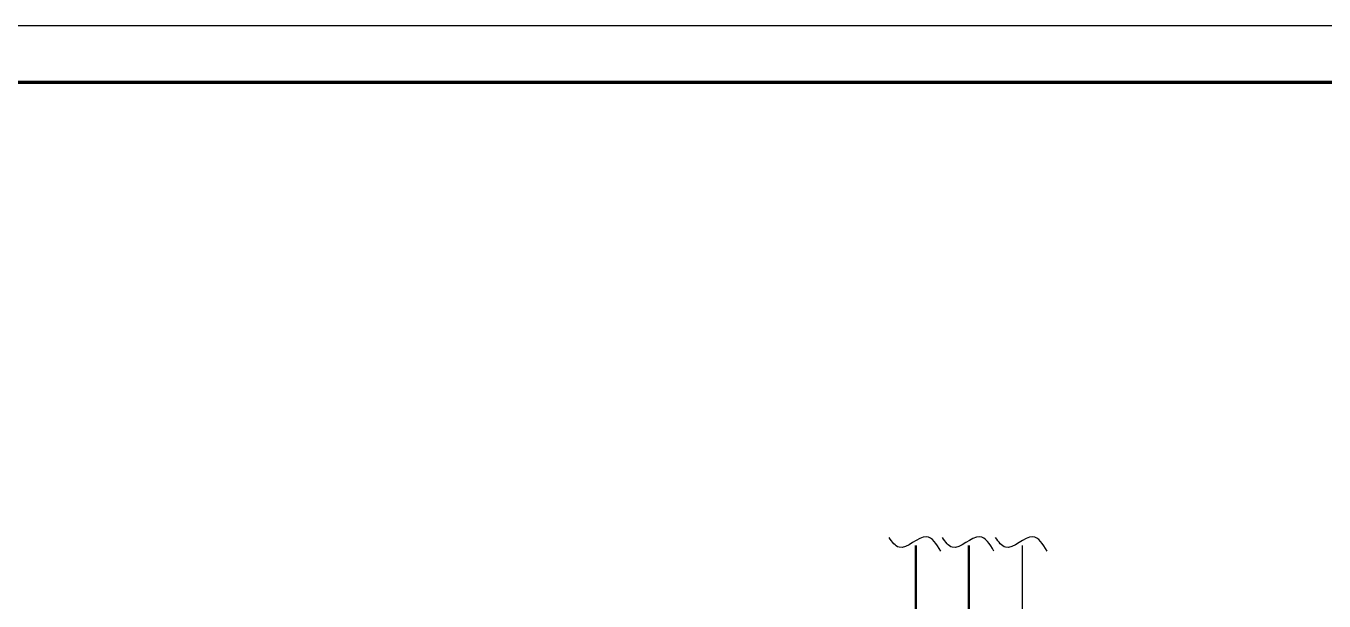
# Model space of a CAD drawing. Header units: millimetres. Extents: x -782 to 10910, y 3841 to 9763.
# Drawn here: x 2377.9 to 2492.6, y 8567.5 to 8618.4 of the extents above; entities that cross this region are included whole.
import ezdxf

# ---------------------------------------------------------------- set-up
doc = ezdxf.new("R2010")
doc.units = ezdxf.units.MM

msp = doc.modelspace()

# ---------------------------------------------------------------- linework, layer by layer
msp.add_line((2822.712585, 8618.422879), (1982.712585, 8618.422879))
at = {"lineweight": 70}
msp.add_line((2817.712585, 8613.422879), (2002.712585, 8613.422879), dxfattribs=at)
at = {"color": 5, "lineweight": 50}
msp.add_line((2456.515361, 8527.99544), (2456.515361, 8572.438661), dxfattribs=at)
at = {"color": 3, "lineweight": 50}
msp.add_line((2461.218484, 8572.438661), (2461.218484, 8463.752434), dxfattribs=at)
at = {"color": 1, "lineweight": 30}
msp.add_line((2465.921606, 8572.438661), (2465.921606, 8422.801829), dxfattribs=at)
at = {"lineweight": 25}
for points in [[(2458.732617, 8571.963751), (2457.464613, 8573.231755), (2455.038987, 8572.290054), (2454.169507, 8573.159534)], [(2463.43574, 8571.963751), (2462.167736, 8573.231755), (2459.74211, 8572.290054), (2458.872629, 8573.159534)], [(2468.138862, 8571.963751), (2466.870858, 8573.231755), (2464.445232, 8572.290054), (2463.575752, 8573.159534)]]:
    msp.add_spline(points, degree=3, dxfattribs=at)

doc.saveas('drawing.dxf')
